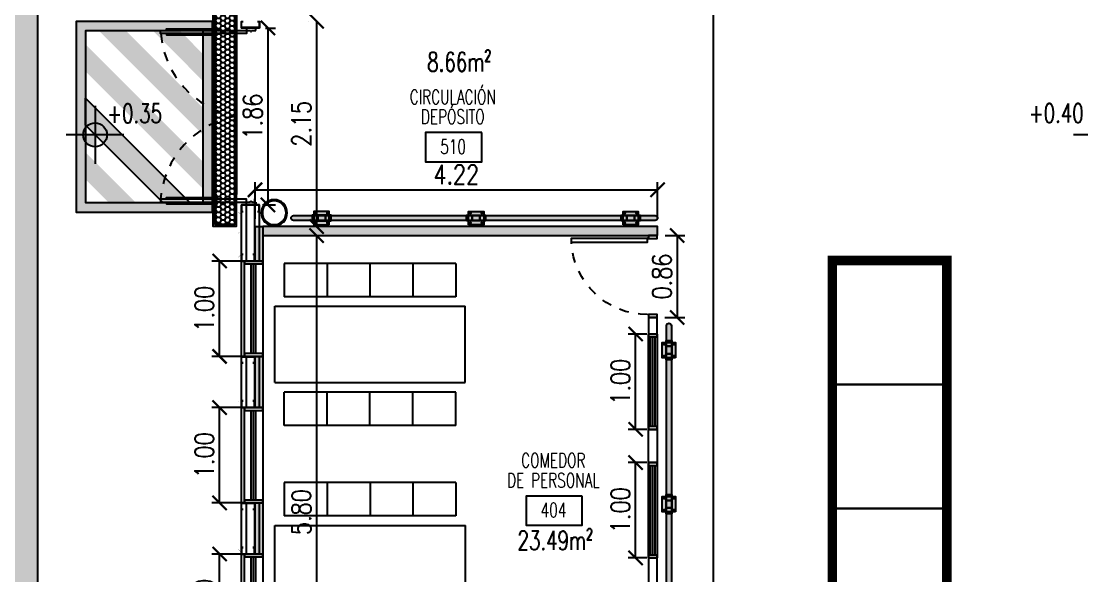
# Model space of a CAD drawing. Header units: millimetres. Extents: x -129 to 3172, y -143 to 919.
# Drawn here: x -55.7 to -44.57, y 10.9 to 16.71 of the extents above; entities that cross this region are included whole.
import ezdxf
from ezdxf.enums import TextEntityAlignment as Align

# ---------------------------------------------------------------- set-up
doc = ezdxf.new("R2010")
doc.units = ezdxf.units.MM
doc.header["$LTSCALE"] = 0.1
doc.linetypes.add('DASHED2', pattern=[0.375, 0.25, -0.125])
doc.linetypes.add('HIDDEN', pattern=[9.525, 6.35, -3.175])
for name, color, linetype in [('A-CHAPA TRAPEZOIDAL', 3, 'Continuous'), ('A-CORDONES', 2, 'Continuous'), ('A-GRANZA', 8, 'Continuous'), ('A-MURO BLOCK', 4, 'Continuous'), ('A-NIVEL DE PROYECTO', 1, 'Continuous'), ('A-TABIQUE PRY', 2, 'Continuous'), ('A-VISTAS', 251, 'Continuous'), ('C-ALUMINIO', 140, 'Continuous'), ('C-METALICA', 8, 'Continuous'), ('D-PARACHOQUE', 8, 'Continuous'), ('E-GENERAL', 8, 'Continuous'), ('E-MOBILIARIO', 1, 'Continuous'), ('E-REJILLAS', 8, 'Continuous'), ('H-HATCH MURO', 252, 'Continuous'), ('MET-COLUMNA METALICA', 3, 'Continuous'), ('MET-CORREAS DE CV', 1, 'Continuous'), ('MET-LANA VIDRIO', 8, 'Continuous'), ('P-PINT VIAL AMARILLA', 9, 'Continuous'), ('R-CUADRO REF', 1, 'Continuous'), ('R-NOMBRE LOCAL', 7, 'Continuous'), ('zA-COTAS', 1, 'Continuous'), ('zA-TXT SUPS', 2, 'Continuous')]:
    doc.layers.add(name, color=color, linetype=linetype)
doc.styles.add('ROMANS', font='ROMANS.SHX', dxfattribs={"width": 0.8, "height": 0.2})
doc.styles.add('VAUX', font='romans.shx', dxfattribs={"width": 0.85})
doc.linetypes.add('REFERENCIAL CORTE TRANSVERSAL WM$0$BATTING', pattern='A,0.00254,-2.54,[134,ltypeshp.shx,S=2.54,R=0,X=-2.54,Y=0],-5.08,[134,ltypeshp.shx,S=2.54,R=180,X=2.54,Y=0],-2.54', length=10.16254)
doc.dimstyles.new('COTA 1-125', dxfattribs={"dimtxt": 0.2, "dimasz": 0.15, "dimexe": 0.08, "dimexo": 0.08, "dimgap": 0.06, "dimtad": 1, "dimzin": 0, "dimdsep": 46, "dimtxsty": 'ROMANS', "dimblk": 'ARCHTICK', "dimcen": 0, "dimclrd": 256, "dimclre": 8, "dimclrt": 3, "dimadec": 0, "dimazin": 0, "dimtfac": 1, "dimtofl": 0, "dimtmove": 0, "dimatfit": 3, "dimldrblk": 'ARCHTICK', "dimfxl": 1, "dimtolj": 1, "dimtzin": 0, "dimlwd": -1, "dimlwe": -1, "dimarcsym": 0})
pattern_1 = [(0, (0, 0), (0, 6.985), [5.08, -1.905]), (90, (0, 0), (-6.985, 4e-16), [5.08, -1.905])]

# ---------------------------------------------------------------- blocks, each defined once
blk = doc.blocks.new('CMET REDONDA')
at = {"layer": 'MET-COLUMNA METALICA'}
h = blk.add_hatch(color=256, dxfattribs=at)
h.paths.add_polyline_path([(0, 0.124), (0, 0.137, -0.414214), (0.136, 0), (0.124, 0, 0.414214)])
h.paths.add_polyline_path([(0, -0.136), (0, -0.124, 0.414214), (0.124, 0), (0.136, 0, -0.414214)])
h.paths.add_polyline_path([(0, -0.124), (0, -0.136, -0.414214), (-0.137, 0), (-0.124, 0, 0.414214)])
h.paths.add_polyline_path([(0, 0.137), (0, 0.124, 0.414214), (-0.124, 0), (-0.137, 0, -0.414214)])
h = blk.add_hatch(color=256, dxfattribs=at)
h.paths.add_polyline_path([(0, 0.124), (0, 0.136, -0.414214), (0.136, 0), (0.124, 0, 0.414214)])
h.paths.add_polyline_path([(0, -0.137), (0, -0.124, 0.414214), (0.124, 0), (0.136, 0, -0.414214)])
h.paths.add_polyline_path([(0, -0.124), (0, -0.137, -0.414214), (-0.137, 0), (-0.124, 0, 0.414214)])
h.paths.add_polyline_path([(0, 0.136), (0, 0.124, 0.414214), (-0.124, 0), (-0.137, 0, -0.414214)])
for radius in [0.137, 0.137, 0.124, 0.124]:
    blk.add_circle((0, 0), radius, dxfattribs=at)
blk = doc.blocks.new('A$C1106349E')
at = {"layer": 'E-MOBILIARIO'}
for p, q in [((0.1, 0.45), (0.1, 0.1)), ((0.1, 0.45), (0.1, 0.1)), ((1.9, 0.45), (0.1, 0.45)), ((0.55, 0.45), (0.55, 0.1)), ((0.55, 0.45), (0.55, 0.1)), ((1, 0.45), (1, 0.1)), ((1, 0.45), (1, 0.1)), ((1.45, 0.45), (1.45, 0.1)), ((1.45, 0.45), (1.45, 0.1)), ((1.9, 0.45), (1.9, 0.1)), ((1.9, 0.45), (1.9, 0.1)), ((1.9, 0.45), (1.9, 0.1)), ((1.9, 0.45), (1.9, 0.1)), ((0, 0), (0, -0.8)), ((0, 0), (0, -0.8)), ((0, 0), (0, -0.8)), ((0, 0), (2, 0)), ((0, 0), (0, -0.8)), ((0, 0), (2, 0)), ((0, 0), (0, -0.8)), ((0, 0), (0, -0.8)), ((1.9, 0.1), (0.1, 0.1)), ((1.9, 0.1), (0.1, 0.1)), ((2, 0), (2, -0.8)), ((2, 0), (2, -0.8)), ((2, 0), (2, -0.8)), ((2, 0), (2, -0.8)), ((2, 0), (2, -0.8)), ((2, 0), (2, -0.8)), ((2, 0), (2, -0.8)), ((2, 0), (2, -0.8)), ((0, -0.8), (2, -0.8)), ((0, -0.8), (2, -0.8)), ((0.1, -1.25), (0.1, -0.9)), ((1.9, -0.9), (0.1, -0.9)), ((0.1, -1.25), (0.1, -0.9)), ((1.9, -0.9), (0.1, -0.9)), ((0.55, -1.25), (0.55, -0.9)), ((0.55, -1.25), (0.55, -0.9)), ((1, -1.25), (1, -0.9)), ((1, -1.25), (1, -0.9)), ((1.45, -1.25), (1.45, -0.9)), ((1.45, -1.25), (1.45, -0.9)), ((1.9, -1.25), (1.9, -0.9)), ((1.9, -1.25), (1.9, -0.9)), ((1.9, -1.25), (1.9, -0.9)), ((1.9, -1.25), (1.9, -0.9)), ((1.9, -1.25), (0.1, -1.25)), ((1.9, -1.25), (0.1, -1.25))]:
    blk.add_line(p, q, dxfattribs=at)
blk = doc.blocks.new('P80i')
at = {"layer": 'C-ALUMINIO'}
for points in [[(0.03, 0.1), (0.03, 0.9), (0.07, 0.9), (0.07, 0.1)], [(0.03, 0.09), (0.03, 0), (0, 0), (0, 0.09)], [(0.86, 0.09), (0.86, 0), (0.83, 0), (0.83, 0.09)]]:
    blk.add_lwpolyline(points, close=True, dxfattribs=at)
blk.add_circle((0.029, 0.097, 0.02), 0.00167, dxfattribs=at)
at = {"layer": 'C-ALUMINIO', "color": 8, "linetype": 'DASHED2'}
blk.add_arc((0.03, 0.1), 0.8, 0, 87.134, dxfattribs=at)
blk = doc.blocks.new('PLT - Parachoque pie')
at = {"layer": 'D-PARACHOQUE'}
blk.add_hatch(color=254, dxfattribs=at).paths.add_polyline_path([(0, 0.16), (0.14, 0.16), (0.14, 0), (0, 0)])
h = blk.add_hatch(color=253, dxfattribs=at)
h.paths.add_polyline_path([(0.041, 0.18), (0.099, 0.18), (0.099, 0.12), (0.041, 0.12)])
h.paths.add_polyline_path([(0.04, 0.12), (0.1, 0.12), (0.1, 0.04), (0.04, 0.04)])
h.paths.add_polyline_path([(0.041, 0.04), (0.099, 0.04), (0.099, -0.02), (0.041, -0.02)])
for points in [[(0, 0.16), (0.14, 0.16), (0.14, 0), (0, 0)], [(0.04, 0.12), (0.1, 0.12), (0.1, 0.04), (0.04, 0.04)], [(0.041, 0.18), (0.099, 0.18), (0.099, 0.12), (0.041, 0.12)], [(0.041, 0.04), (0.099, 0.04), (0.099, -0.02), (0.041, -0.02)]]:
    blk.add_lwpolyline(points, close=True, dxfattribs=at)
for centre in [(0.018, 0.14, -0.012), (0.122, 0.14, -0.012), (0.018, 0.02, -0.012), (0.122, 0.02, -0.012)]:
    blk.add_circle(centre, 0.00498, dxfattribs=at)
blk = doc.blocks.new('N Local')
at = {"layer": 'R-CUADRO REF'}
blk.add_lwpolyline([(6337.193, -934.829), (6337.93, -934.829), (6337.93, -935.212), (6337.193, -935.212)], close=True, dxfattribs=at)
at = {"layer": 'R-CUADRO REF', "lineweight": 0, "style": 'VAUX', "width": 0.85}
blk.add_attdef('NUMERO', text='', height=0.182, dxfattribs=at).set_placement((6337.585, -935.106), align=Align.CENTER)
at = {"layer": 'R-NOMBRE LOCAL', "lineweight": 0, "style": 'VAUX', "width": 0.85}
for p in [(6337.572, -934.455), (6337.572, -934.715)]:
    blk.add_attdef('NOMBRE', text='', height=0.182, dxfattribs=at).set_placement(p, align=Align.CENTER)
blk = doc.blocks.new('_ARCHTICK')
at = {"color": 0, "linetype": 'ByBlock', "const_width": 0.15}
blk.add_lwpolyline([(-0.5, -0.5), (0.5, 0.5)], dxfattribs=at)
blk = doc.blocks.new('*D398')
at = {"layer": 'Defpoints', "color": 0, "transparency": 16777216}
for p in [(-52.599, 14.467, -0.014), (-52.599, 8.667, -0.058), (-52.599, 8.667)]:
    blk.add_point(p, dxfattribs=at)
at = {"layer": 'zA-COTAS', "color": 8, "linetype": 'HIDDEN', "transparency": 16777216}
blk.add_line((-52.679, 14.467), (-52.679, 14.467), dxfattribs=at)
at = {"layer": 'zA-COTAS', "transparency": 16777216}
blk.add_line((-52.599, 14.467), (-52.599, 8.667), dxfattribs=at)
at = {"layer": 'zA-COTAS', "transparency": 16777216, "xscale": 0.15, "yscale": 0.15, "zscale": 0.15}
for p, rotation in [((-52.599, 14.467), 90), ((-52.599, 8.667), 270)]:
    blk.add_blockref('_ARCHTICK', p, dxfattribs=dict(at, rotation=rotation))
at = {"layer": 'zA-COTAS', "color": 3, "transparency": 16777216, "insert": (-52.759, 11.567), "char_height": 0.2, "attachment_point": 5, "rotation": 90, "style": 'ROMANS'}
blk.add_mtext('\\A1;5.80', dxfattribs=at)
blk = doc.blocks.new('*D421')
at = {"layer": 'Defpoints', "color": 0, "transparency": 16777216}
for p in [(-48.437, 37.387, 0.002), (-48.437, 4.581), (-48.223, 4.581, -0.02)]:
    blk.add_point(p, dxfattribs=at)
at = {"layer": 'zA-COTAS', "transparency": 16777216}
blk.add_line((-48.437, 37.387), (-48.437, 4.581), dxfattribs=at)
at = {"layer": 'zA-COTAS', "color": 8, "linetype": 'HIDDEN', "transparency": 16777216}
blk.add_line((-48.303, 4.581), (-48.517, 4.581), dxfattribs=at)
at = {"layer": 'zA-COTAS', "transparency": 16777216, "xscale": 0.15, "yscale": 0.15, "zscale": 0.15}
for p, rotation in [((-48.437, 37.387), 90), ((-48.437, 4.581), 270)]:
    blk.add_blockref('_ARCHTICK', p, dxfattribs=dict(at, rotation=rotation))
at = {"layer": 'zA-COTAS', "color": 3, "transparency": 16777216, "insert": (-48.597, 20.984), "char_height": 0.2, "attachment_point": 5, "rotation": 90, "style": 'ROMANS'}
blk.add_mtext('\\A1;32.81', dxfattribs=at)
blk = doc.blocks.new('*D493')
at = {"layer": 'Defpoints', "color": 0, "transparency": 16777216}
for p in [(-52.599, 16.714, -0.021), (-52.599, 14.561, 0.013), (-52.599, 14.561)]:
    blk.add_point(p, dxfattribs=at)
at = {"layer": 'zA-COTAS', "color": 8, "linetype": 'HIDDEN', "transparency": 16777216}
for p, q in [((-52.679, 16.714), (-52.679, 16.714)), ((-52.519, 14.561), (-52.519, 14.561))]:
    blk.add_line(p, q, dxfattribs=at)
at = {"layer": 'zA-COTAS', "transparency": 16777216}
blk.add_line((-52.599, 16.714), (-52.599, 14.561), dxfattribs=at)
at = {"layer": 'zA-COTAS', "transparency": 16777216, "xscale": 0.15, "yscale": 0.15, "zscale": 0.15}
for p, rotation in [((-52.599, 16.714), 90), ((-52.599, 14.561), 270)]:
    blk.add_blockref('_ARCHTICK', p, dxfattribs=dict(at, rotation=rotation))
at = {"layer": 'zA-COTAS', "color": 3, "transparency": 16777216, "insert": (-52.759, 15.638), "char_height": 0.2, "attachment_point": 5, "rotation": 90, "style": 'ROMANS'}
blk.add_mtext('\\A1;2.15', dxfattribs=at)
blk = doc.blocks.new('*D494')
at = {"layer": 'Defpoints', "color": 0, "transparency": 16777216}
for p in [(-49.021, 14.946), (-53.245, 14.561, -0.022), (-49.021, 14.561, -0.038)]:
    blk.add_point(p, dxfattribs=at)
at = {"layer": 'zA-COTAS', "color": 8, "linetype": 'HIDDEN', "transparency": 16777216}
for p, q in [((-53.245, 14.641), (-53.245, 15.026)), ((-49.021, 14.641), (-49.021, 15.026))]:
    blk.add_line(p, q, dxfattribs=at)
at = {"layer": 'zA-COTAS', "transparency": 16777216}
blk.add_line((-53.245, 14.946), (-49.021, 14.946), dxfattribs=at)
at = {"layer": 'zA-COTAS', "transparency": 16777216, "xscale": 0.15, "yscale": 0.15, "zscale": 0.15, "rotation": 180}
blk.add_blockref('_ARCHTICK', (-53.245, 14.946), dxfattribs=at)
at = {"layer": 'zA-COTAS', "transparency": 16777216, "xscale": 0.15, "yscale": 0.15, "zscale": 0.15}
blk.add_blockref('_ARCHTICK', (-49.021, 14.946), dxfattribs=at)
at = {"layer": 'zA-COTAS', "color": 3, "transparency": 16777216, "insert": (-51.133, 15.106), "char_height": 0.2, "attachment_point": 5, "style": 'ROMANS'}
blk.add_mtext('\\A1;4.22', dxfattribs=at)
blk = doc.blocks.new('carp alum 060 1')
at = {"layer": 'C-ALUMINIO'}
for points in [[(0, 0), (-0.19, 0), (-0.19, -1), (0, -1)], [(-0.19, 0), (0, 0), (0, -0.03), (-0.19, -0.03)]]:
    blk.add_lwpolyline(points, close=True, dxfattribs=at)
for points in [[(-0.19, -0.03), (-0.19, 0)], [(-0.12, -0.03), (-0.12, -0.97)], [(-0.095, -0.03), (-0.095, -0.97)], [(-0.07, -0.03), (-0.07, -0.97)]]:
    blk.add_lwpolyline(points, dxfattribs=at)
at = {"layer": 'C-ALUMINIO', "elevation": 0.013}
blk.add_lwpolyline([(-0.19, -0.97), (0, -0.97), (0, -1), (-0.19, -1)], close=True, dxfattribs=at)
blk = doc.blocks.new('PSE 180')
at = {"layer": 'C-METALICA'}
for p, q in [((-1.798, 0.09), (-1.798, 0.1)), ((-1.788, 0.09), (-1.798, 0.09)), ((-1.798, 0), (-1.798, 0.01)), ((-1.798, 0.01), (-1.788, 0.01)), ((-1.768, 0.1), (-1.788, 0.1)), ((-1.788, 0.1), (-1.788, 0.09)), ((-1.788, 0.01), (-1.788, 0)), ((-1.768, 0.055), (-1.768, 0.1)), ((-1.758, 0.055), (-1.768, 0.055)), ((-1.768, 0), (-1.768, 0.045)), ((-1.768, 0.045), (-1.758, 0.045)), ((-1.758, 0.045), (-1.758, 0.055)), ((0.022, 0.045), (0.022, 0.055)), ((0.022, 0.055), (0.032, 0.055)), ((0.032, 0.045), (0.022, 0.045)), ((0.032, 0.055), (0.032, 0.1)), ((0.032, 0.1), (0.052, 0.1)), ((0.032, 0), (0.032, 0.045)), ((0.052, 0.1), (0.052, 0.09)), ((0.052, 0.09), (0.062, 0.09)), ((0.062, 0.01), (0.052, 0.01)), ((0.052, 0.01), (0.052, 0)), ((0.062, 0.1), (0.062, 0.09)), ((0.062, 0), (0.062, 0.01)), ((-1.788, 0), (-1.768, 0)), ((0.052, 0), (0.032, 0))]:
    blk.add_line(p, q, dxfattribs=at)
for points in [[(0.032, 0), (0, 0), (0, -0.9), (0.032, -0.9), (0.032, 0)], [(-1.768, 0), (-1.736, 0), (-1.736, -0.9), (-1.768, -0.9), (-1.768, 0)], [(-1.771, -0.734), (-1.786, -0.734), (-1.786, -0.307), (-1.771, -0.307)], [(-1.736, -0.734), (-1.721, -0.734), (-1.721, -0.307), (-1.736, -0.307)], [(0, -0.734), (-0.015, -0.734), (-0.015, -0.307), (0, -0.307)], [(0.035, -0.734), (0.05, -0.734), (0.05, -0.307), (0.035, -0.307)], [(-1.771, -0.837), (-1.786, -0.837), (-1.786, -0.41), (-1.771, -0.41)], [(-1.736, -0.837), (-1.721, -0.837), (-1.721, -0.41), (-1.736, -0.41)], [(0, -0.837), (-0.015, -0.837), (-0.015, -0.41), (0, -0.41)], [(0.035, -0.837), (0.05, -0.837), (0.05, -0.41), (0.035, -0.41)]]:
    blk.add_lwpolyline(points, dxfattribs=at)
at = {"layer": 'C-METALICA', "color": 8, "linetype": 'DASHED2'}
for centre, radius, start, end in [((-1.815, 0.06, 0.004), 0.962, 274.6989, 349.7953), ((0.081, 0.061, 0.004), 0.965, 190.2607, 265.1735)]:
    blk.add_arc(centre, radius, start, end, dxfattribs=at)
blk = doc.blocks.new('vf')
at = {"layer": 'C-ALUMINIO'}
for points in [[(0, 0), (-0.09, 0), (-0.09, 1), (0, 1)], [(-0.09, 0), (0, 0), (0, 0.03), (-0.09, 0.03)]]:
    blk.add_lwpolyline(points, close=True, dxfattribs=at)
at = {"layer": 'C-ALUMINIO', "elevation": 0.013}
blk.add_lwpolyline([(-0.09, 0.97), (0, 0.97), (0, 1), (-0.09, 1)], close=True, dxfattribs=at)
for points in [[(-0.07, 0.03), (-0.07, 0.97)], [(-0.045, 0.03), (-0.045, 0.97)], [(-0.02, 0.03), (-0.02, 0.97)]]:
    blk.add_lwpolyline(points, dxfattribs=at)
at = {"layer": 'C-ALUMINIO'}
blk.add_lwpolyline([(-0.09, 0.03), (-0.09, 0)], dxfattribs=at)
blk = doc.blocks.new('*D537')
at = {"layer": 'Defpoints', "color": 0, "transparency": 16777216}
for p in [(-49.021, 14.467), (-49.026, 13.607, -0.016), (-48.815, 13.607)]:
    blk.add_point(p, dxfattribs=at)
at = {"layer": 'zA-COTAS', "color": 8, "linetype": 'HIDDEN', "transparency": 16777216}
for p, q in [((-48.941, 14.467), (-48.735, 14.467)), ((-48.946, 13.607), (-48.735, 13.607))]:
    blk.add_line(p, q, dxfattribs=at)
at = {"layer": 'zA-COTAS', "transparency": 16777216}
blk.add_line((-48.815, 14.467), (-48.815, 13.607), dxfattribs=at)
at = {"layer": 'zA-COTAS', "transparency": 16777216, "xscale": 0.15, "yscale": 0.15, "zscale": 0.15}
for p, rotation in [((-48.815, 14.467), 90), ((-48.815, 13.607), 270)]:
    blk.add_blockref('_ARCHTICK', p, dxfattribs=dict(at, rotation=rotation))
at = {"layer": 'zA-COTAS', "color": 3, "transparency": 16777216, "insert": (-48.975, 14.037), "char_height": 0.2, "attachment_point": 5, "rotation": 90, "style": 'ROMANS'}
blk.add_mtext('\\A1;0.86', dxfattribs=at)
blk = doc.blocks.new('*D538')
at = {"layer": 'Defpoints', "color": 0, "transparency": 16777216}
for p in [(-53.217, 16.642), (-53.248, 14.787), (-53.11, 14.787)]:
    blk.add_point(p, dxfattribs=at)
at = {"layer": 'zA-COTAS', "color": 8, "linetype": 'HIDDEN', "transparency": 16777216}
for p, q in [((-53.137, 16.642), (-53.03, 16.642)), ((-53.168, 14.787), (-53.03, 14.787))]:
    blk.add_line(p, q, dxfattribs=at)
at = {"layer": 'zA-COTAS', "transparency": 16777216}
blk.add_line((-53.11, 16.642), (-53.11, 14.787), dxfattribs=at)
at = {"layer": 'zA-COTAS', "transparency": 16777216, "xscale": 0.15, "yscale": 0.15, "zscale": 0.15}
for p, rotation in [((-53.11, 16.642), 90), ((-53.11, 14.787), 270)]:
    blk.add_blockref('_ARCHTICK', p, dxfattribs=dict(at, rotation=rotation))
at = {"layer": 'zA-COTAS', "color": 3, "transparency": 16777216, "insert": (-53.27, 15.714), "char_height": 0.2, "attachment_point": 5, "rotation": 90, "style": 'ROMANS'}
blk.add_mtext('\\A1;1.86', dxfattribs=at)
blk = doc.blocks.new('*D539')
at = {"layer": 'Defpoints', "color": 0, "transparency": 16777216}
for p in [(-53.617, 11.127), (-53.165, 11.127), (-53.165, 10.127)]:
    blk.add_point(p, dxfattribs=at)
at = {"layer": 'zA-COTAS', "color": 8, "linetype": 'HIDDEN', "transparency": 16777216}
for p, q in [((-53.245, 11.127), (-53.697, 11.127)), ((-53.245, 10.127), (-53.697, 10.127))]:
    blk.add_line(p, q, dxfattribs=at)
at = {"layer": 'zA-COTAS', "transparency": 16777216}
blk.add_line((-53.617, 10.127), (-53.617, 11.127), dxfattribs=at)
at = {"layer": 'zA-COTAS', "transparency": 16777216, "xscale": 0.15, "yscale": 0.15, "zscale": 0.15}
for p, rotation in [((-53.617, 11.127), 90), ((-53.617, 10.127), 270)]:
    blk.add_blockref('_ARCHTICK', p, dxfattribs=dict(at, rotation=rotation))
at = {"layer": 'zA-COTAS', "color": 3, "transparency": 16777216, "insert": (-53.777, 10.627), "char_height": 0.2, "attachment_point": 5, "rotation": 90, "style": 'ROMANS'}
blk.add_mtext('\\A1;1.00', dxfattribs=at)
blk = doc.blocks.new('*D497')
at = {"layer": 'Defpoints', "color": 0, "transparency": 16777216}
for p in [(-53.617, 12.663), (-53.165, 12.663), (-53.165, 11.663)]:
    blk.add_point(p, dxfattribs=at)
at = {"layer": 'zA-COTAS', "color": 8, "linetype": 'HIDDEN', "transparency": 16777216}
for p, q in [((-53.245, 12.663), (-53.697, 12.663)), ((-53.245, 11.663), (-53.697, 11.663))]:
    blk.add_line(p, q, dxfattribs=at)
at = {"layer": 'zA-COTAS', "transparency": 16777216}
blk.add_line((-53.617, 11.663), (-53.617, 12.663), dxfattribs=at)
at = {"layer": 'zA-COTAS', "transparency": 16777216, "xscale": 0.15, "yscale": 0.15, "zscale": 0.15}
for p, rotation in [((-53.617, 12.663), 90), ((-53.617, 11.663), 270)]:
    blk.add_blockref('_ARCHTICK', p, dxfattribs=dict(at, rotation=rotation))
at = {"layer": 'zA-COTAS', "color": 3, "transparency": 16777216, "insert": (-53.777, 12.163), "char_height": 0.2, "attachment_point": 5, "rotation": 90, "style": 'ROMANS'}
blk.add_mtext('\\A1;1.00', dxfattribs=at)
blk = doc.blocks.new('*D498')
at = {"layer": 'Defpoints', "color": 0, "transparency": 16777216}
for p in [(-53.617, 14.199), (-53.165, 14.199), (-53.165, 13.199)]:
    blk.add_point(p, dxfattribs=at)
at = {"layer": 'zA-COTAS', "color": 8, "linetype": 'HIDDEN', "transparency": 16777216}
for p, q in [((-53.245, 14.199), (-53.697, 14.199)), ((-53.245, 13.199), (-53.697, 13.199))]:
    blk.add_line(p, q, dxfattribs=at)
at = {"layer": 'zA-COTAS', "transparency": 16777216}
blk.add_line((-53.617, 13.199), (-53.617, 14.199), dxfattribs=at)
at = {"layer": 'zA-COTAS', "transparency": 16777216, "xscale": 0.15, "yscale": 0.15, "zscale": 0.15}
for p, rotation in [((-53.617, 14.199), 90), ((-53.617, 13.199), 270)]:
    blk.add_blockref('_ARCHTICK', p, dxfattribs=dict(at, rotation=rotation))
at = {"layer": 'zA-COTAS', "color": 3, "transparency": 16777216, "insert": (-53.777, 13.699), "char_height": 0.2, "attachment_point": 5, "rotation": 90, "style": 'ROMANS'}
blk.add_mtext('\\A1;1.00', dxfattribs=at)
blk = doc.blocks.new('*D499')
at = {"layer": 'Defpoints', "color": 0, "transparency": 16777216}
for p in [(-49.251, 13.434), (-49.053, 13.434), (-49.053, 12.434)]:
    blk.add_point(p, dxfattribs=at)
at = {"layer": 'zA-COTAS', "color": 8, "linetype": 'HIDDEN', "transparency": 16777216}
for p, q in [((-49.133, 13.434), (-49.331, 13.434)), ((-49.133, 12.434), (-49.331, 12.434))]:
    blk.add_line(p, q, dxfattribs=at)
at = {"layer": 'zA-COTAS', "transparency": 16777216}
blk.add_line((-49.251, 12.434), (-49.251, 13.434), dxfattribs=at)
at = {"layer": 'zA-COTAS', "transparency": 16777216, "xscale": 0.15, "yscale": 0.15, "zscale": 0.15}
for p, rotation in [((-49.251, 13.434), 90), ((-49.251, 12.434), 270)]:
    blk.add_blockref('_ARCHTICK', p, dxfattribs=dict(at, rotation=rotation))
at = {"layer": 'zA-COTAS', "color": 3, "transparency": 16777216, "insert": (-49.411, 12.934), "char_height": 0.2, "attachment_point": 5, "rotation": 90, "style": 'ROMANS'}
blk.add_mtext('\\A1;1.00', dxfattribs=at)
blk = doc.blocks.new('*D500')
at = {"layer": 'Defpoints', "color": 0, "transparency": 16777216}
for p in [(-49.251, 12.087), (-49.053, 12.087), (-49.053, 11.087)]:
    blk.add_point(p, dxfattribs=at)
at = {"layer": 'zA-COTAS', "color": 8, "linetype": 'HIDDEN', "transparency": 16777216}
for p, q in [((-49.133, 12.087), (-49.331, 12.087)), ((-49.133, 11.087), (-49.331, 11.087))]:
    blk.add_line(p, q, dxfattribs=at)
at = {"layer": 'zA-COTAS', "transparency": 16777216}
blk.add_line((-49.251, 11.087), (-49.251, 12.087), dxfattribs=at)
at = {"layer": 'zA-COTAS', "transparency": 16777216, "xscale": 0.15, "yscale": 0.15, "zscale": 0.15}
for p, rotation in [((-49.251, 12.087), 90), ((-49.251, 11.087), 270)]:
    blk.add_blockref('_ARCHTICK', p, dxfattribs=dict(at, rotation=rotation))
at = {"layer": 'zA-COTAS', "color": 3, "transparency": 16777216, "insert": (-49.411, 11.587), "char_height": 0.2, "attachment_point": 5, "rotation": 90, "style": 'ROMANS'}
blk.add_mtext('\\A1;1.00', dxfattribs=at)
blk = doc.blocks.new('y')
h = blk.add_hatch(color=2)
h.dxf.hatch_style = 1
h.paths.add_polyline_path([(0.22, 0.099, -0.414214), (0.515, -0.196), (0.22, -0.196)])
h.paths.add_polyline_path([(-0.073, -0.224), (0.22, -0.224), (0.22, -0.491, -0.386785)])
h.paths.add_polyline_path([(-0.075, -0.196), (0.22, -0.196), (0.22, -0.224), (-0.073, -0.224, -0.023641)])
at = {"color": 2}
for p, q in [((0.22, 0.52), (0.22, -0.912)), ((0.936, -0.196), (-0.496, -0.196))]:
    blk.add_line(p, q, dxfattribs=at)
blk.add_circle((0.22, -0.196), 0.295, dxfattribs=at)
at = {"style": 'VAUX'}
blk.add_attdef('+99.50', (0.499, 0.098), '', height=0.433, dxfattribs=at)
blk = doc.blocks.new('1')
at = {"layer": 'E-REJILLAS'}
h = blk.add_hatch(dxfattribs=at)
h.set_pattern_fill('HONEY', color=256, scale=0.01, angle=270.0044, style=0)
h.set_pattern_definition([(270.0044, (2005.850984, 1188.794578), (0.02749994, -0.0476229), [0.03175, -0.0635]), (30.0044, (2005.850984, 1188.794578), (0.02749267, 0.0476271), [0.03175, -0.0635]), (330.0044, (2005.850984, 1188.794578), (0.0549926, 4.2e-06), [-0.0635, 0.03175])])
h.paths.add_polyline_path([(2005.851, 1188.585), (2005.851, 1188.795), (2003.551, 1188.795), (2003.551, 1188.585)])
blk.add_line((2005.867, 1188.565, -0.003), (2003.865, 1188.565, -0.003), dxfattribs=at)
at = {"layer": 'E-REJILLAS', "elevation": -0.003}
for points in [[(2005.867, 1188.815), (2003.531, 1188.815), (2003.531, 1188.565), (2005.867, 1188.565)], [(2005.851, 1188.795), (2003.551, 1188.795), (2003.551, 1188.585), (2005.851, 1188.585)]]:
    blk.add_lwpolyline(points, close=True, dxfattribs=at)

msp = doc.modelspace()

# ---------------------------------------------------------------- hatches: boundary and pattern name
at = {"layer": 'A-GRANZA'}
h = msp.add_hatch(dxfattribs=at)
h.set_pattern_fill('AR-CONC', color=256, scale=0.005)
h.paths.add_polyline_path([(-53.328, 35.86), (-53.328, 32.371), (-57.099, 32.371), (-57.099, 17.382), (-55.528, 17.382), (-55.528, -2.535), (-39.963, -2.535), (-39.962, -5.846), (-58.132, -5.846), (-58.132, 35.86)])
at = {"layer": 'D-PARACHOQUE'}
h = msp.add_hatch(color=253, dxfattribs=at)
edge = h.paths.add_edge_path()
edge.add_line((-49.046, 14.625), (-52.842, 14.625))
edge.add_arc((-52.842, 14.65), 0.025, 90, 270, ccw=False)
edge.add_line((-52.842, 14.675), (-49.046, 14.675))
edge.add_arc((-49.046, 14.65), 0.025, -90, 90, ccw=False)
h = msp.add_hatch(color=253, dxfattribs=at)
edge = h.paths.add_edge_path()
edge.add_line((-48.876, 13.522), (-48.876, 8.598))
edge.add_arc((-48.901, 8.598), 0.025, -180, 0, ccw=False)
edge.add_line((-48.926, 8.598), (-48.926, 13.522))
edge.add_arc((-48.901, 13.522), 0.025, 0, 180, ccw=False)
at = {"layer": 'H-HATCH MURO'}
h = msp.add_hatch(color=256, dxfattribs=at)
h.paths.add_polyline_path([(-53.165, 10.127), (-53.245, 10.127), (-53.245, -0.242), (-53.165, -0.242)])
h.paths.add_polyline_path([(-53.165, 11.663), (-53.245, 11.663), (-53.245, 11.127), (-53.165, 11.127)])
h.paths.add_polyline_path([(-53.165, 13.199), (-53.245, 13.199), (-53.245, 12.663), (-53.165, 12.663)])
h.paths.add_polyline_path([(-53.245, 14.199), (-53.165, 14.199), (-53.165, 14.561), (-53.245, 14.561)])
msp.add_hatch(color=256, dxfattribs=at).paths.add_polyline_path([(-49.021, 14.467), (-49.021, 14.561), (-53.165, 14.561), (-53.165, 14.467)])
h = msp.add_hatch(dxfattribs=at)
h.set_pattern_fill('ANGLE', color=256)
h.set_pattern_definition(pattern_1)
h.paths.add_polyline_path([(-49.115, 13.607), (-49.021, 13.607), (-49.021, 13.022), (-49.115, 13.022)])
h = msp.add_hatch(dxfattribs=at)
h.set_pattern_fill('ANGLE', color=256)
h.set_pattern_definition(pattern_1)
h.paths.add_polyline_path([(-49.115, 11.543), (-49.021, 11.543), (-49.021, 10.976), (-49.115, 10.976)])
at = {"layer": 'P-PINT VIAL AMARILLA'}
h = msp.add_hatch(color=256, dxfattribs=at)
h.dxf.hatch_style = 1
h.paths.add_polyline_path([(-53.79, 16.612), (-55.023, 16.612), (-55.023, 14.812), (-53.79, 14.812)], flags=16)
h.paths.add_polyline_path([(-53.69, 16.712), (-55.123, 16.712), (-55.123, 14.712), (-53.69, 14.712)])
h = msp.add_hatch(color=256, dxfattribs=at)
h.dxf.hatch_style = 1
h.paths.add_polyline_path([(-54.033, 16.612), (-53.79, 16.368), (-53.79, 16.085), (-54.316, 16.612)])
h.paths.add_polyline_path([(-54.599, 16.612), (-53.79, 15.803), (-53.79, 15.52), (-54.882, 16.612)])
h.paths.add_polyline_path([(-55.023, 16.188), (-53.79, 14.954), (-53.79, 15.237), (-55.023, 16.471)])
h.paths.add_polyline_path([(-53.93, 14.812), (-54.213, 14.812), (-55.023, 15.622), (-55.023, 15.905)])
h.paths.add_polyline_path([(-54.496, 14.812), (-54.779, 14.812), (-55.023, 15.056), (-55.023, 15.339)])

# ---------------------------------------------------------------- linework, layer by layer
at = {"layer": 'A-CHAPA TRAPEZOIDAL'}
for points in [[(-53.42, 16.721, 0.0006, 0.0006, 0), (-53.392, 16.693, 0, 0, 0)], [(-53.403, 14.191, 0.0006, 0.0006, 0), (-53.42, 14.208, 0.0006, 0.0006, 0), (-53.42, 14.238, 0.0006, 0.0006, 0), (-53.392, 14.266, 0.0006, 0.0006, 0), (-53.392, 14.296, 0.0006, 0.0006, 0), (-53.396, 14.3, 0.0006, 0.0006, 0), (-53.396, 14.33, 0.0006, 0.0006, 0), (-53.392, 14.334, 0.0006, 0.0006, 0), (-53.392, 14.364, 0.0006, 0.0006, 0), (-53.396, 14.368, 0.0006, 0.0006, 0), (-53.396, 14.398, 0.0006, 0.0006, 0), (-53.392, 14.402, 0.0006, 0.0006, 0), (-53.392, 14.432, 0.0006, 0.0006, 0), (-53.42, 14.46, 0.0006, 0.0006, 0), (-53.42, 14.49, 0.0006, 0.0006, 0), (-53.392, 14.519, 0.0006, 0.0006, 0), (-53.392, 14.549, 0.0006, 0.0006, 0), (-53.396, 14.553, 0.0006, 0.0006, 0), (-53.396, 14.583, 0.0006, 0.0006, 0), (-53.392, 14.587, 0.0006, 0.0006, 0), (-53.392, 14.617, 0.0006, 0.0006, 0), (-53.396, 14.621, 0.0006, 0.0006, 0), (-53.396, 14.651, 0.0006, 0.0006, 0), (-53.392, 14.655, 0.0006, 0.0006, 0), (-53.392, 14.685, 0.0006, 0.0006, 0), (-53.42, 14.713, 0.0006, 0.0006, 0), (-53.42, 14.743, 0.0006, 0.0006, 0), (-53.392, 14.771, 0, 0, 0)]]:
    msp.add_lwpolyline(points, format="xyseb", dxfattribs=at)
at = {"layer": 'A-CHAPA TRAPEZOIDAL', "const_width": 0.0006}
for points in [[(-53.392, 12.652), (-53.392, 12.664), (-53.42, 12.692), (-53.42, 12.722), (-53.392, 12.751), (-53.392, 12.781), (-53.396, 12.785), (-53.396, 12.815), (-53.392, 12.819), (-53.392, 12.849), (-53.396, 12.853), (-53.396, 12.883), (-53.392, 12.887), (-53.392, 12.917), (-53.42, 12.945), (-53.42, 12.975), (-53.392, 13.003), (-53.392, 13.033), (-53.396, 13.037), (-53.396, 13.067), (-53.392, 13.071), (-53.392, 13.101), (-53.396, 13.105), (-53.396, 13.135), (-53.392, 13.139), (-53.392, 13.169), (-53.42, 13.198), (-53.42, 13.212)], [(-53.396, 11.114), (-53.396, 11.114), (-53.392, 11.118), (-53.392, 11.148), (-53.42, 11.176), (-53.42, 11.206), (-53.392, 11.235), (-53.392, 11.265), (-53.396, 11.269), (-53.396, 11.299), (-53.392, 11.303), (-53.392, 11.333), (-53.396, 11.337), (-53.396, 11.367), (-53.392, 11.371), (-53.392, 11.401), (-53.42, 11.429), (-53.42, 11.459), (-53.392, 11.487), (-53.392, 11.517), (-53.396, 11.521), (-53.396, 11.551), (-53.392, 11.555), (-53.392, 11.585), (-53.396, 11.589), (-53.396, 11.619), (-53.392, 11.623), (-53.392, 11.653), (-53.412, 11.673)]]:
    msp.add_lwpolyline(points, dxfattribs=at)
at = {"layer": 'A-CORDONES', "elevation": 0}
msp.add_lwpolyline([(-55.528, 17.382), (-55.528, -2.535), (-39.963, -2.535)], dxfattribs=at)
at = {"layer": 'A-MURO BLOCK'}
msp.add_lwpolyline([(-53.198, 16.647), (-53.388, 16.647)], dxfattribs=at)
at = {"layer": 'A-TABIQUE PRY', "ltscale": 5}
msp.add_line((-53.165, 14.467), (-49.021, 14.467), dxfattribs=at)
for points in [[(-53.245, 14.199), (-53.245, 14.561), (-53.165, 14.561), (-53.165, 11.127)], [(-53.165, 14.561), (-53.165, 11.127)], [(-53.245, 12.663), (-53.245, 13.199)], [(-53.245, 11.127), (-53.245, 11.663)]]:
    msp.add_lwpolyline(points, dxfattribs=at)
msp.add_lwpolyline([(-49.021, 14.467), (-49.021, 14.561), (-53.165, 14.561), (-53.165, 14.467)], close=True, dxfattribs=at)
for points, elevation in [([(-49.026, 13.607), (-49.116, 13.607), (-49.116, 13.434), (-49.026, 13.434)], -0.016), ([(-49.116, 12.434), (-49.026, 12.434), (-49.026, 12.087), (-49.116, 12.087)], 0.003), ([(-49.026, 11.087), (-49.116, 11.087), (-49.116, 10.74), (-49.026, 10.74)], -0.005)]:
    msp.add_lwpolyline(points, close=True, dxfattribs=dict(at, elevation=elevation))
at = {"layer": 'A-TABIQUE PRY', "ltscale": 5, "elevation": 0.012}
msp.add_lwpolyline([(-53.245, 11.127), (-53.165, 11.127)], dxfattribs=at)
at = {"layer": 'A-VISTAS'}
for p, q in [((-53.198, 14.199), (-53.198, 14.787)), ((-53.198, 12.663), (-53.198, 13.199)), ((-53.198, 11.127), (-53.198, 11.663))]:
    msp.add_line(p, q, dxfattribs=at)
at = {"layer": 'D-PARACHOQUE'}
for points in [[(-49.046, 14.625), (-52.842, 14.625, -1), (-52.842, 14.675), (-49.046, 14.675, -1), (-49.046, 14.625), (-49.046, 14.625)], [(-48.876, 13.522), (-48.876, 8.598, -1), (-48.926, 8.598), (-48.926, 13.522, -1), (-48.876, 13.522), (-48.876, 13.522)]]:
    msp.add_lwpolyline(points, format="xyb", dxfattribs=at)
at = {"layer": 'E-GENERAL'}
for points in [[(-45.986, 14.205), (-47.186, 14.205), (-47.186, 12.905), (-45.986, 12.905)], [(-45.986, 12.905), (-47.186, 12.905), (-47.186, 11.605), (-45.986, 11.605)], [(-45.986, 11.605), (-47.186, 11.605), (-47.186, 10.305), (-45.986, 10.305)]]:
    msp.add_lwpolyline(points, close=True, dxfattribs=at)
at = {"layer": 'MET-COLUMNA METALICA'}
for points in [[(-53.218, 16.712), (-53.201, 16.712, -0.414214), (-53.198, 16.709), (-53.198, 16.645, -0.414214), (-53.201, 16.642), (-53.385, 16.642, -0.414214), (-53.388, 16.645), (-53.388, 16.709, -0.414214), (-53.385, 16.712), (-53.368, 16.712)], [(-53.218, 16.71), (-53.201, 16.71, -0.414214), (-53.201, 16.709), (-53.201, 16.645, -0.414214), (-53.201, 16.645), (-53.385, 16.645, -0.414214), (-53.386, 16.645), (-53.386, 16.709, -0.414214), (-53.385, 16.71), (-53.368, 16.71)], [(-53.218, 14.717), (-53.201, 14.717, 0.414214), (-53.198, 14.72), (-53.198, 14.784, 0.414214), (-53.201, 14.787), (-53.385, 14.787, 0.414214), (-53.388, 14.784), (-53.388, 14.72, 0.414214), (-53.385, 14.717), (-53.368, 14.717)], [(-53.218, 14.719), (-53.201, 14.719, 0.414214), (-53.201, 14.72), (-53.201, 14.784, 0.414214), (-53.201, 14.784), (-53.385, 14.784, 0.414214), (-53.386, 14.784), (-53.386, 14.72, 0.414214), (-53.385, 14.719), (-53.368, 14.719)]]:
    msp.add_lwpolyline(points, format="xyb", dxfattribs=at)
for points, elevation in [([(-53.369, 14.269), (-53.385, 14.269, 0.414214), (-53.388, 14.266), (-53.388, 14.202, 0.414214), (-53.385, 14.199), (-53.251, 14.199, 0.414214), (-53.248, 14.202), (-53.248, 14.266, 0.414214), (-53.251, 14.269), (-53.269, 14.269)], 0), ([(-53.369, 14.266), (-53.385, 14.266, 0.414214), (-53.386, 14.266), (-53.386, 14.202, 0.414214), (-53.385, 14.201), (-53.251, 14.201, 0.414214), (-53.251, 14.202), (-53.251, 14.266, 0.414214), (-53.251, 14.266), (-53.269, 14.266)], 0), ([(-53.369, 13.129), (-53.385, 13.129, -0.414214), (-53.388, 13.132), (-53.388, 13.196, -0.414214), (-53.385, 13.199), (-53.251, 13.199, -0.414214), (-53.248, 13.196), (-53.248, 13.132, -0.414214), (-53.251, 13.129), (-53.269, 13.129)], 0), ([(-53.369, 13.131), (-53.385, 13.131, -0.414214), (-53.386, 13.132), (-53.386, 13.196, -0.414214), (-53.385, 13.196), (-53.251, 13.196, -0.414214), (-53.251, 13.196), (-53.251, 13.132, -0.414214), (-53.251, 13.131), (-53.269, 13.131)], 0), ([(-53.369, 12.733), (-53.385, 12.733, 0.414214), (-53.388, 12.73), (-53.388, 12.666, 0.414214), (-53.385, 12.663), (-53.251, 12.663, 0.414214), (-53.248, 12.666), (-53.248, 12.73, 0.414214), (-53.251, 12.733), (-53.269, 12.733)], -0.001), ([(-53.369, 12.73), (-53.385, 12.73, 0.414214), (-53.386, 12.73), (-53.386, 12.666, 0.414214), (-53.385, 12.665), (-53.251, 12.665, 0.414214), (-53.251, 12.666), (-53.251, 12.73, 0.414214), (-53.251, 12.73), (-53.269, 12.73)], -0.001), ([(-53.369, 11.593), (-53.385, 11.593, -0.414214), (-53.388, 11.596), (-53.388, 11.66, -0.414214), (-53.385, 11.663), (-53.251, 11.663, -0.414214), (-53.248, 11.66), (-53.248, 11.596, -0.414214), (-53.251, 11.593), (-53.269, 11.593)], -0.001), ([(-53.369, 11.595), (-53.385, 11.595, -0.414214), (-53.386, 11.596), (-53.386, 11.66, -0.414214), (-53.385, 11.66), (-53.251, 11.66, -0.414214), (-53.251, 11.66), (-53.251, 11.596, -0.414214), (-53.251, 11.595), (-53.269, 11.595)], -0.001), ([(-53.369, 11.197), (-53.385, 11.197, 0.414214), (-53.388, 11.194), (-53.388, 11.13, 0.414214), (-53.385, 11.127), (-53.251, 11.127, 0.414214), (-53.248, 11.13), (-53.248, 11.194, 0.414214), (-53.251, 11.197), (-53.269, 11.197)], -0.001), ([(-53.369, 11.194), (-53.385, 11.194, 0.414214), (-53.386, 11.194), (-53.386, 11.13, 0.414214), (-53.385, 11.129), (-53.251, 11.129, 0.414214), (-53.251, 11.13), (-53.251, 11.194, 0.414214), (-53.251, 11.194), (-53.269, 11.194)], -0.001)]:
    msp.add_lwpolyline(points, format="xyb", dxfattribs=dict(at, elevation=elevation))
at = {"layer": 'MET-CORREAS DE CV'}
for p, q in [((-53.248, 14.199), (-53.248, 14.852)), ((-53.388, 10.127), (-53.388, 14.787)), ((-53.388, 12.663), (-53.388, 13.199)), ((-53.248, 12.663), (-53.248, 13.199)), ((-53.388, 11.127), (-53.388, 11.663)), ((-53.248, 11.127), (-53.248, 11.663))]:
    msp.add_line(p, q, dxfattribs=at)
at = {"layer": 'MET-LANA VIDRIO', "linetype": 'REFERENCIAL CORTE TRANSVERSAL WM$0$BATTING', "ltscale": 0.025}
for points in [[(-53.338, 14.787), (-53.338, 14.199)], [(-53.338, 13.199), (-53.338, 12.663)], [(-53.338, 11.663), (-53.338, 11.127)]]:
    msp.add_lwpolyline(points, dxfattribs=at)
at = {"layer": 'P-PINT VIAL AMARILLA'}
msp.add_line((-54.72, 14.712, -0.003), (-53.89, 14.712, -0.003), dxfattribs=at)
at = {"layer": 'P-PINT VIAL AMARILLA', "elevation": -0.003}
for points in [[(-53.69, 16.712), (-55.123, 16.712), (-55.123, 14.712), (-53.69, 14.712)], [(-53.79, 16.612), (-55.023, 16.612), (-55.023, 14.812), (-53.79, 14.812)], [(-53.93, 14.812), (-54.213, 14.812), (-55.023, 15.622), (-55.023, 15.905)]]:
    msp.add_lwpolyline(points, close=True, dxfattribs=at)
at = {"layer": 'P-PINT VIAL AMARILLA', "const_width": 0.1}
msp.add_lwpolyline([(-45.986, 6.405), (-45.986, 14.205), (-47.186, 14.205), (-47.186, 6.405)], close=True, dxfattribs=at)

# ---------------------------------------------------------------- block references
ref = msp.add_blockref('N Local', (5018.888, 763.409, -0.007), dxfattribs=dict(xscale=-0.7999999999999545, yscale=0.8000000000000114, zscale=0.8))
ref.add_attrib('NUMERO', '510', dxfattribs={"layer": 'R-CUADRO REF', "lineweight": 0, "height": 0.15, "style": 'VAUX', "width": 0.7}).set_placement((-51.167, 15.324, -0.007), align=Align.CENTER)
ref.add_attrib('NOMBRE', 'CIRCULACIÓN', dxfattribs={"layer": 'R-NOMBRE LOCAL', "lineweight": 0, "height": 0.15, "style": 'VAUX', "width": 0.7}).set_placement((-51.17, 15.845, -0.007), align=Align.CENTER)
ref.add_attrib('NOMBRE', 'DEPÓSITO', dxfattribs={"layer": 'R-NOMBRE LOCAL', "lineweight": 0, "height": 0.15, "style": 'VAUX', "width": 0.7}).set_placement((-51.17, 15.637, -0.007), align=Align.CENTER)
at = {"xscale": -1, "rotation": 270}
msp.add_blockref('PLT - Parachoque pie', (-52.627, 14.58, -0.034), dxfattribs=at)
for p, rotation in [((-50.845, 14.58, -0.034), 89.99999999999999), ((-49.223, 14.58, -0.034), 89.99999999999999), ((-48.831, 13.345, -0.034), 180), ((-48.831, 11.73, -0.034), 180)]:
    msp.add_blockref('PLT - Parachoque pie', p, dxfattribs=dict(rotation=rotation))
for p in [(-49.026, 12.434, 0.003), (-49.026, 11.087, -0.005)]:
    msp.add_blockref('vf', p)
ref = msp.add_blockref('N Local', (5019.943, 759.598, -0.031), dxfattribs=dict(xscale=-0.7999999999999545, yscale=0.8000000000000114, zscale=0.8))
ref.add_attrib('NUMERO', '404', dxfattribs={"layer": 'R-CUADRO REF', "lineweight": 0, "height": 0.15, "style": 'VAUX', "width": 0.7}).set_placement((-50.113, 11.513, -0.031), align=Align.CENTER)
ref.add_attrib('NOMBRE', 'COMEDOR', dxfattribs={"layer": 'R-NOMBRE LOCAL', "lineweight": 0, "height": 0.15, "style": 'VAUX', "width": 0.7}).set_placement((-50.115, 12.034, -0.031), align=Align.CENTER)
ref.add_attrib('NOMBRE', 'DE PERSONAL', dxfattribs={"layer": 'R-NOMBRE LOCAL', "lineweight": 0, "height": 0.15, "style": 'VAUX', "width": 0.7}).set_placement((-50.115, 11.826, -0.031), align=Align.CENTER)
at = {"layer": 'A-NIVEL DE PROYECTO'}
ref = msp.add_blockref('y', (-55.017, 15.605, -0.003), dxfattribs=dict(at, xscale=0.4238286602019429, yscale=0.4238286602019429, zscale=0.4238286602019429))
ref.add_attrib('+99.50', '+0.35', (-54.797, 15.647, -0.003), dxfattribs={"layer": '0', "height": 0.2, "style": 'VAUX', "width": 0.7})
ref = msp.add_blockref('y', (-44.258, 15.608), dxfattribs=dict(at, xscale=-0.4238286602019429, yscale=0.4238286602019429, zscale=0.4238286602019429))
ref.add_attrib('+99.50', '+0.40', (-45.125, 15.65), dxfattribs={"layer": '0', "height": 0.2, "style": 'VAUX', "width": 0.7})
at = {"layer": 'C-ALUMINIO', "xscale": -1}
for name, p, rotation in [('P80i', (-49.026, 14.467, -0.016), 90), ('carp alum 060 1', (-53.165, 13.199, 0), 180), ('carp alum 060 1', (-53.165, 11.663, -0.001), 180), ('carp alum 060 1', (-53.165, 10.127), 180)]:
    msp.add_blockref(name, p, dxfattribs=dict(at, rotation=rotation))
at = {"layer": 'C-METALICA', "rotation": 270}
msp.add_blockref('PSE 180', (-53.336, 14.849), dxfattribs=at)
at = {"layer": 'E-MOBILIARIO', "xscale": -1, "rotation": 180}
for p in [(-53.039, 12.925, -0.03), (-53.038, 10.628, -0.03)]:
    msp.add_blockref('A$C1106349E', p, dxfattribs=at)
at = {"layer": 'E-REJILLAS', "rotation": 90}
msp.add_blockref('1', (1135.127, -1988.967, 0), dxfattribs=at)
at = {"layer": 'MET-COLUMNA METALICA', "xscale": -1}
msp.add_blockref('CMET REDONDA', (-53.044, 14.705, -0.001), dxfattribs=at)

# ---------------------------------------------------------------- texts
at = {"layer": 'zA-TXT SUPS', "char_height": 0.2, "width": 4.46504, "attachment_point": 1, "line_spacing_factor": 0.999789, "style": 'VAUX'}
for s, insert in [('\\pi1.87919;{\\W0.7;8.66m²}', (-53.317, 16.387, 0.011)), ('\\pi1.81252;{\\W0.7;23.49m²}', (-52.303, 11.37, -0.012))]:
    msp.add_mtext(s, dxfattribs=dict(at, insert=insert))

# ---------------------------------------------------------------- dimensions: what is measured, and where the dimension line sits
at = {"layer": 'zA-COTAS'}
for base, p1, p2, picture, middle in [((-48.437, 4.581, 0.02), (-48.437, 37.387, 0.022), (-48.223, 4.581, 0), '*D421', (-48.597, 20.984, 0.02)), ((-53.1098, 14.7867), (-53.2167, 16.6422), (-53.2484, 14.7867), '*D538', (-53.2698, 15.7144)), ((-52.599, 14.561, 0.022), (-52.599, 16.714, 0.001), (-52.599, 14.561, 0.035), '*D493', (-52.759, 15.638, 0.022)), ((-52.599, 8.667, 0.022), (-52.599, 14.467, 0.008), (-52.599, 8.667, -0.036), '*D398', (-52.759, 11.567, 0.022)), ((-48.815, 13.607), (-49.021, 14.467), (-49.026, 13.607, -0.016), '*D537', (-48.975, 14.037)), ((-53.617, 14.199, -0.012), (-53.165, 13.199, -0.012), (-53.165, 14.199, -0.012), '*D498', (-53.777, 13.699, -0.012)), ((-49.251, 13.434, -0.009), (-49.053, 12.434, -0.009), (-49.053, 13.434, -0.009), '*D499', (-49.411, 12.934, -0.009)), ((-53.617, 12.663, -0.013), (-53.165, 11.663, -0.013), (-53.165, 12.663, -0.013), '*D497', (-53.777, 12.163, -0.013)), ((-49.251, 12.087, -0.005), (-49.053, 11.087, -0.005), (-49.053, 12.087, -0.005), '*D500', (-49.411, 11.587, -0.005)), ((-53.617, 11.127), (-53.165, 10.127), (-53.165, 11.127), '*D539', (-53.777, 10.627))]:
    dim = msp.add_linear_dim(base=base, p1=p1, p2=p2, angle=90, dimstyle='COTA 1-125', dxfattribs=at)
    dim.commit()
    dim.dimension.update_dxf_attribs({"geometry": picture, "text_midpoint": middle})
dim = msp.add_linear_dim(base=(-49.021, 14.946, 0.022), p1=(-53.245, 14.561), p2=(-49.021, 14.561, -0.016), dimstyle='COTA 1-125', dxfattribs=at)
dim.commit()
dim.dimension.update_dxf_attribs({"geometry": '*D494', "text_midpoint": (-51.133, 15.106, 0.022)})

doc.saveas('drawing.dxf')
